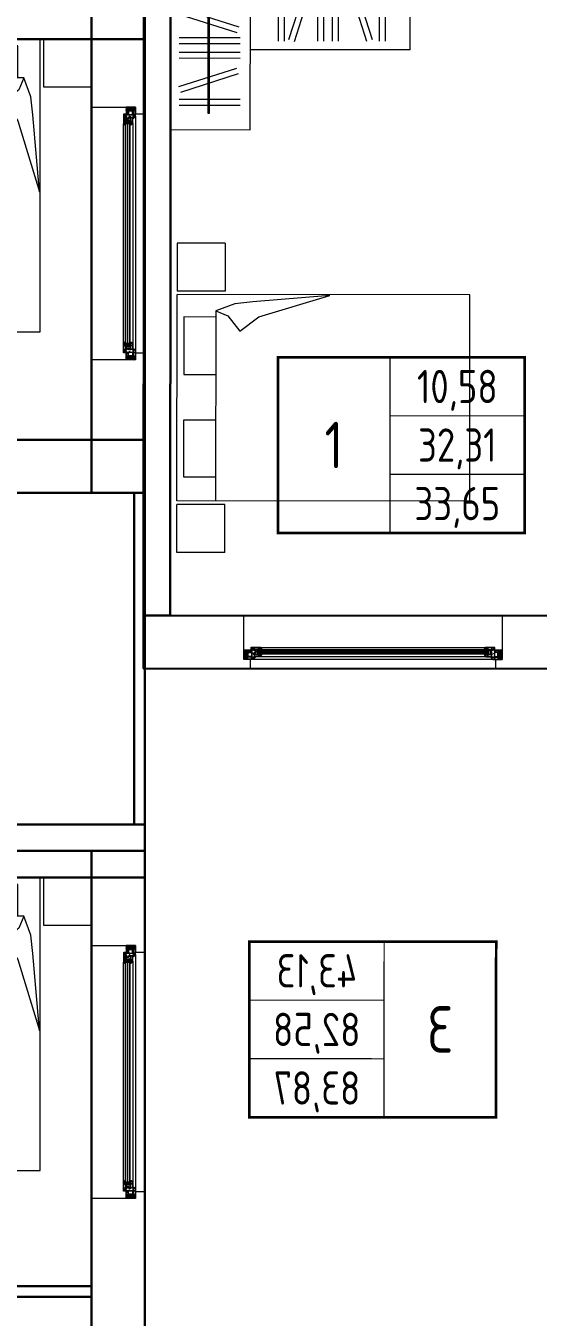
# Model space of a CAD drawing. Header units: millimetres. Extents: x 0 to 145404, y 0 to 194550.
# Drawn here: x 50281 to 54132, y 161093 to 170796 of the extents above; entities that cross this region are included whole.
import ezdxf
from ezdxf.enums import TextEntityAlignment as Align

# ---------------------------------------------------------------- set-up
doc = ezdxf.new("R2010")
doc.units = ezdxf.units.MM
for name, color, linetype, lineweight in [('АР - детали окон', 152, 'Continuous', 0), ('АР - Монолит', 56, 'Continuous', 30), ('АР - Наружная стена', 144, 'Continuous', 30), ('АР - Окна - детали окон', 152, 'Continuous', 9), ('АР - Окна - резинки', 30, 'Continuous', 9), ('АР - панель 400', 151, 'Continuous', 30), ('АР - Перегородки 80', 32, 'Continuous', 30), ('АР - стекла', 142, 'Continuous', 0)]:
    doc.layers.add(name, color=color, linetype=linetype, lineweight=lineweight)
doc.layers.add('АР - мебель', color=7, linetype='Continuous', lineweight=9, true_color=0x787878)
doc.styles.add('ГОСТ 2.304', font='CS_Gost2304.shx')
pattern_1 = [(45, (5e-10, -341.333), (-4.49013, 4.49013), []), (135, (5e-10, -341.333), (-4.49013, -4.49013), [])]

# ---------------------------------------------------------------- blocks, each defined once
blk = doc.blocks.new('Квартира 2К 9600 тип 6')
at = {"layer": 'АР - Монолит'}
blk.add_lwpolyline([(0, 200), (0, 0), (6650, 0), (6650, 200)], close=True, dxfattribs=at)
at = {"layer": 'АР - Наружная стена'}
blk.add_lwpolyline([(7050, 0), (7050, 10000), (6650, 10000), (6650, 0)], close=True, dxfattribs=at)
blk = doc.blocks.new('КРТ37_1550х2200')
for points in [[(-1161.7, -360), (-1161.7, 0), (-801.7, 0)], [(-1161.7, -360), (-801.7, -360), (-801.7, 0)], [(775, 0), (-775, 0)], [(-775, -2200), (-775, 0)], [(775, -2200), (775, 0)], [(1161.7, -360), (1161.7, 0), (801.7, 0)], [(1161.7, -360), (801.7, -360), (801.7, 0)], [(-607.3, -290), (-607.3, -50.8), (-176.2, -50.8), (-176.2, -290)], [(595.7, -290), (595.7, -50.8), (164.6, -50.8), (164.6, -290)], [(-653.1, -290), (775, -290)], [(775, -2200), (-775, -2200)]]:
    blk.add_lwpolyline(points)
blk.add_lwpolyline([(-770.3, -1148.4), (-721, -569.7), (-705.9, -433.6), (-653.1, -290), (-615.3, -380.7), (-502, -471.4), (-607.7, -615)], close=True)
blk = doc.blocks.new('21')
at = {"layer": 'АР - Окна - детали окон'}
h = blk.add_hatch(color=256, dxfattribs=at)
h.dxf.hatch_style = 1
edge = h.paths.add_edge_path(flags=16)
edge.add_arc((-0.9, -3.9), 0.188, 176.92735, 231.9383)
edge.add_arc((-0.1, 0.6), 4.78, 258.75975, 269.05526)
edge.add_arc((-0.3, -5.7), 1.53, 67.60399, 84.70493, ccw=False)
edge.add_arc((-0.1, -5), 0.848, 42.23237, 64.77112, ccw=False)
edge.add_arc((-0.2, -4.9), 0.871, 5.58268, 30.48856, ccw=False)
edge.add_arc((-0.7, -4.9), 1.36, -4.40562, 1.69531, ccw=False)
edge.add_arc((2.8, -5.1), 2.14, 176.20084, 178.67005)
edge.add_arc((-1.5, -5.1), 2.19, -2.34609, 0.06138, ccw=False)
edge.add_arc((0.9, -5.2), 0.251, 175.54929, 232.5123)
edge.add_arc((1.1, -4.9), 0.583, 230.99446, 266.19737)
edge.add_arc((-0.4, 41.7), 47.2, 271.77593, 274.10336)
edge.add_arc((2.6, -3), 2.44, 280.29395, 290.50254)
edge.add_arc((2.9, -4.5), 0.933, 303.9098, 332.10243)
edge.add_arc((3, -4.8), 0.75, 346.10227, 373.75335)
edge.add_arc((2.3, -5.1), 1.54, 20.91974, 34.34736)
edge.add_arc((2.2, -5.8), 2.03, 47.62797, 65.56181)
edge.add_arc((2.4, -5.5), 1.73, 70.16436, 107.06178)
edge.add_arc((1.8, -2.3), 1.57, 265.53896, 275.96536, ccw=False)
edge.add_arc((2.3, 0.9), 4.79, 253.30955, 262.56512, ccw=False)
edge.add_line((0.9, -3.7), (-0.1, -3.7))
edge.add_line((-0.1, -3.7), (-0.5, -3.7))
edge.add_line((-0.5, -3.7), (-0.9, -3.7))
edge.add_arc((-0.9, -4), 0.227, 89.84283, 166.90648)
edge = h.paths.add_edge_path(flags=16)
edge.add_line((0.9, -1), (0, 0))
edge.add_line((0, 0), (-0.9, -1))
edge.add_arc((-0.6, -1.2), 0.3, 145.38188, 180)
edge.add_arc((-4.8, -2), 3.96, -12.11337, 12.11337, ccw=False)
edge.add_arc((-0.8, -2.8), 0.2, 180, 270)
edge.add_line((-0.8, -3), (0.8, -3))
edge.add_arc((0.8, -2.8), 0.2, 270, 360)
edge.add_arc((5.8, -2), 4.89, 170.21262, 189.78738, ccw=False)
edge.add_arc((0.6, -1.2), 0.3, 0, 34.61812)
edge = h.paths.add_edge_path()
edge.add_arc((-1.1, -1.2), 4.29, 253.14584, 270.21091, ccw=False)
edge.add_arc((-2.3, -5.2), 0.078, 187.21996, 251.88859, ccw=False)
edge.add_arc((-3, -5.4), 0.575, 22.36245, 32.10326)
edge.add_arc((-2.9, -5.6), 0.681, 46.4856, 62.43905)
edge.add_arc((-2.8, -5.4), 0.453, 65.1275, 159.52981)
edge.add_arc((-2.6, -5.5), 0.68, 164.86684, 191.04234)
edge.add_arc((-2.8, -5.4), 0.489, 200.54851, 233.19129)
edge.add_arc((-2.8, -5.4), 0.541, 232.73271, 253.08335)
edge.add_arc((-2.8, -5.4), 0.535, 255.68407, 265.88796)
edge.add_arc((-2.5, -1.9), 4.05, 264.89405, 266.30245)
edge.add_arc((-2.9, -9), 3.05, 84.01114, 86.48096, ccw=False)
edge.add_arc((-0.3, 14.7), 20.8, 263.80516, 268.12298)
edge.add_line((-1, -6), (2.2, -6))
edge.add_arc((2.4, -1.3), 4.74, 267.7004, 284.22964)
edge.add_arc((2.7, -4.2), 1.9, 297.32165, 319.35745)
edge.add_arc((2.8, -4.7), 1.53, 329.87397, 391.13598)
edge.add_arc((3, -4.6), 1.31, 31.35849, 46.26417)
edge.add_arc((2.1, -6.1), 3.03, 53.96947, 90.00453)
edge.add_arc((2, -2.5), 0.529, 186.32562, 283.54769, ccw=False)
edge.add_line((1.4, -2.6), (1.4, -2))
edge.add_arc((2, -2), 0.571, 105.37376, 178.71415, ccw=False)
edge.add_line((1.8, -1.5), (2.1, -1.2))
edge.add_line((2.1, -1.2), (1.2, 0))
edge.add_arc((0, -0.9), 1.5, 36.967, 143.033)
edge.add_line((-1.2, 0), (-2.1, -1.2))
edge.add_line((-2.1, -1.2), (-1.8, -1.5))
edge.add_arc((-2, -2), 0.573, 1.56849, 74.90888, ccw=False)
edge.add_line((-1.4, -2), (-1.5, -2.6))
edge.add_arc((-1.9, -2.5), 0.5, 302.49688, 347.45385, ccw=False)
edge.add_arc((-1.9, -2.5), 0.5, 269.27782, 302.49048, ccw=False)
edge.add_line((-1.9, -3), (-2.5, -3))
edge.add_arc((-2.5, -3.3), 0.223, 95.67569, 174.32431)
edge.add_line((-2.7, -3.2), (-2.7, -3.5))
edge.add_arc((-2.4, -3.5), 0.261, 192.23268, 257.76732)
edge.add_line((-2.5, -3.7), (-1.9, -3.7))
edge.add_arc((-1.9, -3.9), 0.2, 0, 90, ccw=False)
edge.add_line((-1.8, -3.9), (-1.8, -4.2))
edge.add_line((-1.8, -4.2), (-1.8, -4.2))
edge.add_line((-1.8, -4.2), (-1.8, -4.3))
edge.add_arc((-1.4, -4.4), 0.445, 163.73186, 188.78867)
edge.add_arc((-1.6, -4.4), 0.243, 192.46294, 229.20257)
edge.add_arc((-1.5, -4.4), 0.333, 227.52603, 240.41923)
edge.add_arc((-1.3, -4.1), 0.634, 239.85841, 246.09967)
edge.add_arc((-1.5, -4.5), 0.234, 246.1537, 262.68407)
edge.add_arc((-1.3, -2.5), 2.23, 263.98945, 271.18882)
edge.add_line((-1.3, -4.7), (-1.2, -4.7))
edge.add_arc((-0.9, -7.1), 2.39, 76.00645, 96.54002, ccw=False)
edge.add_arc((-0.8, -6.3), 1.55, 69.00839, 74.5814, ccw=False)
edge.add_arc((-0.3, -5.2), 0.396, 53.8874, 67.71147, ccw=False)
edge.add_arc((-0.3, -5.2), 0.408, 27.9155, 54.82353, ccw=False)
edge.add_arc((-0.2, -5.1), 0.262, -6.04152, 27.22545, ccw=False)
edge.add_arc((-0.4, -5), 0.407, 305.70747, 345.3688, ccw=False)
edge.add_arc((-0.7, -3.2), 2.27, 273.79534, 284.45223, ccw=False)
edge.add_arc((-3, 44.9), 50.4, 272.16713, 272.82636, ccw=False)
at = {"layer": 'АР - Окна - детали окон', "ltscale": 0.5, "flags": 128}
for points in [[(-1.1, -5.5, -0.074598), (-2.4, -5.3, -0.289905), (-2.4, -5.2, 0.042528), (-2.5, -5.1, 0.069723), (-2.6, -5, 0.436901), (-3.2, -5.3, 0.114711), (-3.3, -5.6, 0.143402), (-3.1, -5.8, 0.089031), (-2.9, -5.9, 0.044552), (-2.8, -5.9, 0.006145), (-2.7, -5.9, -0.010777), (-2.6, -5.9, 0.018842), (-1, -6), (2.2, -6, 0.072248), (3.5, -5.9, 0.096447), (4.1, -5.4, 0.27386), (4.1, -3.9, 0.06513), (3.9, -3.6, 0.158541), (2.1, -3, -0.451633), (1.4, -2.6), (1.4, -2, -0.331398), (1.8, -1.5), (2.1, -1.2), (1.2, 0, 0.498941), (-1.2, 0), (-2.1, -1.2), (-1.8, -1.5, -0.331398), (-1.4, -2), (-1.5, -2.6, -0.198717), (-1.7, -3, -0.145941), (-1.9, -3), (-2.5, -3, 0.357307), (-2.7, -3.2), (-2.7, -3.5, 0.294006), (-2.5, -3.7), (-1.9, -3.7, -0.414214), (-1.8, -3.9), (-1.8, -4.2), (-1.8, -4.2), (-1.8, -4.3, 0.109769), (-1.8, -4.5, 0.161694), (-1.7, -4.6, 0.056317), (-1.7, -4.6, 0.027239), (-1.6, -4.7, 0.072253), (-1.5, -4.7, 0.031423), (-1.3, -4.7), (-1.2, -4.7, -0.089835), (-0.3, -4.8, -0.024322), (-0.2, -4.8, -0.060392), (-0.1, -4.9, -0.117951), (0, -5, -0.146183), (0, -5.1, -0.174804), (-0.1, -5.4, -0.046533), (-0.5, -5.4, -0.002876)], [(0.9, -1), (0, 0), (-0.9, -1, 0.152209), (-0.9, -1.2, -0.106105), (-0.9, -2.8, 0.414214), (-0.8, -3), (0.8, -3, 0.414214), (1, -2.8, -0.085619), (1, -1.2, 0.152209)], [(-1.1, -3.9, 0.244749), (-1, -4.1, 0.044953), (-0.1, -4.2, -0.074756), (0.3, -4.3, -0.098662), (0.6, -4.5, -0.109102), (0.7, -4.8, -0.026627), (0.7, -5, 0.010774), (0.7, -5.1, -0.010505), (0.7, -5.1, 0.253796), (0.8, -5.4, 0.154821), (1.1, -5.5, 0.010156), (3, -5.4, 0.044573), (3.4, -5.3, 0.123638), (3.7, -4.9, 0.121239), (3.7, -4.6, 0.058656), (3.6, -4.3, 0.078411), (3, -3.9, 0.162401), (1.9, -3.9, -0.045525), (1.7, -3.9, -0.040407), (0.9, -3.7), (-0.1, -3.7), (-0.5, -3.7), (-0.9, -3.7, 0.349527)]]:
    blk.add_lwpolyline(points, format="xyb", close=True, dxfattribs=at)
blk = doc.blocks.new('пф 1')
at = {"layer": 'АР - Окна - детали окон', "linetype": 'Continuous', "ltscale": 0.5}
h = blk.add_hatch(color=252, dxfattribs=at)
h.dxf.hatch_style = 1
edge = h.paths.add_edge_path()
edge.add_line((3.9, 2.4), (3.9, 17))
edge.add_arc((4.4, 17), 0.5, 90, 179.98601, ccw=False)
edge.add_line((4.4, 17.5), (27.9, 17.5))
edge.add_line((27.9, 17.5), (27.9, 19))
edge.add_line((27.9, 19), (4.4, 19))
edge.add_arc((4.4, 17), 2, 90, 179.9965)
edge.add_line((2.4, 17), (2.4, 2.4))
edge.add_line((2.4, 2.4), (2.4, -12))
edge.add_arc((4.4, -12), 2, 180, 270)
edge.add_line((4.4, -14), (27.9, -14))
edge.add_line((27.9, -14), (27.9, -12.5))
edge.add_line((27.9, -12.5), (4.4, -12.5))
edge.add_arc((4.4, -12), 0.5, 180, 270, ccw=False)
edge.add_line((3.9, -12), (3.9, 2.4))
at = {"layer": 'АР - Окна - детали окон', "linetype": 'Continuous', "ltscale": 0.5, "flags": 128}
for points in [[(32.4, 7.5), (31.1, -16.4, 0.429634), (33.1, -18.5), (49.6, -18.5, -0.388879), (50.1, -19), (50.1, -19.5), (49.5, -19.5, 0.414214), (49, -20), (49, -21.7, 0.414214), (50, -22.7), (51.6, -22.7, 0.198911), (52.3, -22.4), (54, -20.7), (54, -20, 0.414214), (53.5, -19.5), (52.9, -19.5), (53, -18.7, -0.2447), (53.2, -18.3), (54.5, -17.5), (55.5, -17.5, -0.414214), (56, -18), (56, -21.5), (42.6, -34.9, -0.198913), (41.2, -35.5), (-6.5, -35.5, -0.414214), (-7, -35), (-7, -30.8), (-6, -29.8), (-5.5, -29.8), (-5.2, -30.1), (-5.2, -33.2, 0.414214), (-4.7, -33.7), (-0.5, -33.7, 0.414214), (0, -33.2), (0, -23.8, 0.414214), (-0.5, -23.3), (-4.7, -23.3, 0.414214), (-5.2, -23.8), (-5.2, -26.5), (-5.5, -26.8), (-6, -26.8), (-7, -25.8), (-7, -19.5), (-6, -18.5), (-5.2, -18.5), (-5.2, -21, 0.414214), (-4.7, -21.5), (-0.5, -21.5, 0.414214), (0, -21), (0, 21, 0.414214), (-0.5, 21.5), (-4.7, 21.5, 0.414214), (-5.2, 21), (-5.2, 18.5), (-6, 18.5), (-7, 19.5), (-7, 25.8), (-6, 26.8), (-5.5, 26.8), (-5.2, 26.5), (-5.2, 23.8, 0.414214), (-4.7, 23.3), (-0.5, 23.3, 0.414214), (0, 23.8), (0, 33.1, 0.414214), (-0.5, 33.7), (-4.7, 33.7, 0.414214), (-5.2, 33.2), (-5.2, 30.1), (-5.5, 29.8), (-6, 29.8), (-7, 30.8), (-7, 35, -0.414214), (-6.5, 35.5), (35.5, 35.5, -0.414214), (36, 35), (36, 33.4, -0.720761), (33.3, 32.5), (31.5, 32.5, 0.414214), (31, 32), (31, 10, 0.414214), (31.5, 9.5), (32.5, 9.5), (33.5, 9.5, 0.414214), (34, 10), (34, 13), (34.5, 13, -0.414214), (36, 11.5), (36, 8, -0.466308), (35.4, 7.5), (32.9, 7.9, 0.450467)], [(2, 32.6, -0.414214), (2.5, 33), (19.7, 33, -0.414214), (20.2, 32.6), (20.2, 20.8, -0.414214), (19.7, 20.3), (2.5, 20.3, -0.414214), (2, 20.8)], [(29.1, -16, -0.39896), (28.6, -16.5), (13.1, -16.5, -0.414214), (12.6, -16), (12.6, -14.9, 1), (11.8, -14.9), (11.8, -16, -0.414214), (11.3, -16.5), (2.5, -16.5, -0.414214), (2, -16), (2, 19, -0.414214), (2.5, 19.5), (28.5, 19.5, -0.414214), (29, 19), (29, 10, 0.253171), (30.1, 7.9, -0.267147), (30.4, 7.5)], [(29, 20.8, -0.414214), (28.5, 20.3), (21.5, 20.3, -0.414214), (21, 20.8), (21, 32.6, -0.414214), (21.5, 33), (28.5, 33, -0.414214), (29, 32.5)], [(2, -17.8, -0.414214), (2.5, -17.3), (28.7, -17.3, -0.429634), (29.2, -17.8), (28.5, -32.5, -0.39896), (28, -33), (2.5, -33, -0.414214), (2, -32.5)], [(41.1, -32.9, -0.198913), (40.8, -33), (29.8, -33, -0.429634), (29.3, -32.5), (29.9, -20.1, -0.599371), (30.7, -19.7, 0.161736), (33.1, -20.5), (46.5, -20.5, -0.414214), (47, -21), (47, -21.7, 0.283626), (48.7, -24.4, -0.511389), (48.8, -25.2)]]:
    blk.add_lwpolyline(points, format="xyb", close=True, dxfattribs=at)
at = {"layer": 'АР - Окна - детали окон', "color": 252, "linetype": 'Continuous', "ltscale": 0.5, "flags": 128}
blk.add_lwpolyline([(3.9, 2.4), (3.9, 17, -0.414142), (4.4, 17.5), (27.9, 17.5), (27.9, 19), (4.4, 19, 0.414196), (2.4, 17), (2.4, 2.4), (2.4, -12, 0.414214), (4.4, -14), (27.9, -14), (27.9, -12.5), (4.4, -12.5, -0.414214), (3.9, -12)], format="xyb", close=True, dxfattribs=at)
blk = doc.blocks.new('22')
at = {"layer": 'АР - Окна - детали окон'}
h = blk.add_hatch(color=256, dxfattribs=at)
h.dxf.hatch_style = 1
edge = h.paths.add_edge_path()
edge.add_arc((-1.6, 1.1), 0.284, 74.65427, 152.3564)
edge.add_arc((-1.6, 1.2), 0.221, 160.96754, 229.99489)
edge.add_arc((-3.7, -2), 3.59, 34.87901, 56.06991, ccw=False)
edge.add_arc((-2.7, -1), 2.15, 25.27522, 30.26421, ccw=False)
edge.add_arc((-0.6, 0), 0.169, 205.27522, 256.9896)
edge.add_arc((0.6, 5), 5.27, 256.9896, 260.72518)
edge.add_arc((0, 1.4), 1.63, 260.72518, 279.27482)
edge.add_arc((-0.1, 2.3), 2.55, 279.27482, 285.74086)
edge.add_arc((0.5, 0), 0.223, 285.74086, 335.66368)
edge.add_arc((2.8, -1), 2.29, 139.44649, 155.66368, ccw=False)
edge.add_arc((4.9, -2.8), 5.14, 130.55351, 139.44649, ccw=False)
edge.add_arc((1.5, 1.2), 0.174, 305.32463, 426.57929)
edge.add_arc((1.4, 1.1), 0.315, 61.25292, 92.00045)
edge.add_line((1.4, 1.4), (1.3, 1.4))
edge.add_line((1.3, 1.4), (1.4, 2))
edge.add_arc((1.2, 2), 0.164, 345.44665, 359.83265, ccw=False)
edge.add_arc((1.8, 1.9), 0.433, 122.51953, 179.08043, ccw=False)
edge.add_arc((1.9, 1.9), 0.5, 90, 126.59983, ccw=False)
edge.add_line((1.9, 2.4), (2.4, 2.4))
edge.add_arc((2.3, 2.7), 0.316, 284.0951, 311.12785)
edge.add_arc((2.3, 2.7), 0.305, 297.02389, 411.24004)
edge.add_arc((1.4, -0.8), 3.98, 73.1144, 83.87885)
edge.add_line((1.8, 3.1), (-0.1, 3.1))
edge.add_arc((-0.1, 3.4), 0.287, 198.28742, 263.13462, ccw=False)
edge.add_line((-0.3, 3.3), (-0.7, 4.1))
edge.add_arc((-0.9, 4), 0.172, 26.01292, 63.98708)
edge.add_line((-0.8, 4.2), (-1.1, 4.4))
edge.add_arc((-1.7, 3.5), 1.08, 58.38078, 85.30319)
edge.add_arc((-1.7, 3.9), 0.715, 85.30319, 104.62943)
edge.add_arc((-1.6, 3.8), 0.803, 104.62943, 122.54574)
edge.add_arc((-2.5, 5.1), 0.829, 269.31786, 302.54574, ccw=False)
edge.add_arc((-2.5, 4.5), 0.169, 249.31857, 269.31786, ccw=False)
edge.add_arc((-2.6, 4.3), 0.0203, 68.10843, 248.10843, ccw=False)
edge.add_line((-2.6, 4.4), (-2.1, 4.5))
edge.add_arc((-4.9, 12), 7.96, 290.44024, 297.36086)
edge.add_arc((-1.1, 4.7), 0.313, 81.69608, 117.36086, ccw=False)
edge.add_line((-1, 5), (0.3, 5))
edge.add_arc((0.5, 5.4), 0.409, 244.88142, 275.91989)
edge.add_arc((0.2, 7.4), 2.46, 275.91989, 280.20179)
edge.add_arc((0.6, 5.3), 0.293, 280.20179, 323.36033)
edge.add_arc((0.7, 5.2), 0.168, 323.36033, 362.79128)
edge.add_arc((0.8, 5.2), 0.138, 2.79128, 51.19698)
edge.add_arc((0.4, 4.4), 1.01, 63.09729, 91.37784)
edge.add_line((0.4, 5.4), (-6.2, 5.4))
edge.add_arc((-6.2, 4.6), 0.809, 88.21971, 100.52513)
edge.add_arc((-6.3, 5.3), 0.12, 100.52513, 163.08156)
edge.add_arc((-6.4, 5.3), 0.0725, 163.08156, 244.65802)
edge.add_arc((-5.7, 6.7), 1.67, 244.65802, 248.85718)
edge.add_arc((-8.5, -0.4), 5.97, 61.63095, 68.85718, ccw=False)
edge.add_arc((-6.4, 3.3), 1.72, 24.43008, 63.57486, ccw=False)
edge.add_arc((-3.7, 4.7), 1.27, 210.45658, 271.80484)
edge.add_arc((-3.4, 2.1), 1.33, 77.02309, 102.97691, ccw=False)
edge.add_line((-3.1, 3.4), (-1.8, 2.5))
edge.add_arc((-2.1, 2.1), 0.532, 6.65476, 54.91037, ccw=False)
edge.add_line((-1.5, 2.2), (-1.5, 1.4))
edge = h.paths.add_edge_path(flags=16)
edge.add_line((0, 2.8), (-0.7, 2.8))
edge.add_arc((-0.7, 2.5), 0.235, 90, 114.12113)
edge.add_arc((-0.7, 2.6), 0.132, 135.08388, 189.6659)
edge.add_line((-0.8, 2.6), (-0.6, 1.5))
edge.add_arc((-1.3, 1.4), 0.761, -11.84747, 11.86622, ccw=False)
edge.add_line((-0.6, 1.2), (-0.6, 1))
edge.add_arc((-0.1, 0.8), 0.578, 167.91833, 197.22323)
edge.add_arc((2.5, 1.6), 3.24, 197.22323, 202.6633)
edge.add_arc((-0.3, 0.5), 0.244, 202.6633, 263.69741)
edge.add_arc((-0.3, 0.1), 0.164, 14.06974, 83.69741, ccw=False)
edge.add_arc((0, 0.2), 0.18, 205.49798, 334.50202)
edge.add_arc((0.3, 0.1), 0.164, 96.30259, 165.93026, ccw=False)
edge.add_arc((0.3, 0.5), 0.244, 276.30259, 337.3367)
edge.add_arc((-2.5, 1.6), 3.24, 337.3367, 342.77677)
edge.add_arc((0.1, 0.8), 0.578, 342.77677, 372.08167)
edge.add_line((0.6, 1), (0.6, 1.2))
edge.add_arc((1.3, 1.4), 0.761, 168.13378, 191.84747, ccw=False)
edge.add_line((0.6, 1.5), (0.8, 2.6))
edge.add_arc((0.7, 2.6), 0.132, 350.3341, 404.91612)
edge.add_arc((0.7, 2.5), 0.235, 65.87887, 90)
edge.add_line((0.7, 2.8), (0, 2.8))
edge = h.paths.add_edge_path(flags=16)
edge.add_line((-3.5, 5), (-4.1, 5))
edge.add_arc((-4.1, 16.8), 11.8, 265.96429, 270, ccw=False)
edge.add_arc((-4.8, 6.6), 1.58, 258.00839, 265.96429, ccw=False)
edge.add_arc((-5.2, 5), 0.0517, 78.00839, 165.90293)
edge.add_line((-5.2, 5.1), (-5.2, 5))
edge.add_line((-5.2, 5), (-5.1, 5))
edge.add_arc((-5.2, 4.4), 0.634, 46.43343, 82.0528, ccw=False)
edge.add_line((-4.7, 4.8), (-4.3, 4.3))
edge.add_arc((-3.7, 4.6), 0.75, 208.29761, 245.15968)
edge.add_arc((-3.4, 5.9), 2.04, 252.15473, 276.3171)
edge.add_arc((-4.3, -3.4), 7.4, 67.6982, 81.11526, ccw=False)
edge.add_arc((-1.4, 3.7), 0.264, 252.51195, 331.61168)
edge.add_arc((-1.4, 3.7), 0.288, 331.61168, 401.27441)
edge.add_line((-1.2, 3.9), (-1.4, 4.2))
edge.add_arc((-1.5, 4.1), 0.152, 34.23112, 109.96827)
edge.add_line((-1.6, 4.2), (-2.3, 4))
edge.add_arc((-2.7, 5.4), 1.4, 264.69319, 282.70016, ccw=False)
edge.add_arc((-2.7, 4.7), 0.645, 236.08756, 264.69319, ccw=False)
edge.add_arc((-2.9, 4.4), 0.276, 180.3567, 236.08756, ccw=False)
edge.add_arc((-3, 4.4), 0.164, 106.78126, 180.3567, ccw=False)
edge.add_line((-3.1, 4.5), (-2.4, 4.8))
edge.add_arc((-2.6, 5.3), 0.533, 290.70425, 307.95284)
edge.add_arc((-2.3, 4.9), 0.0421, 307.95284, 415.08969)
edge.add_arc((-2.5, 4.6), 0.415, 55.08969, 87.57207)
edge.add_line((-2.5, 5), (-3.5, 5))
at = {"layer": 'АР - Окна - детали окон', "ltscale": 0.5, "flags": 128}
for points in [[(-1.5, 1.4, 0.352657), (-1.8, 1.3, 0.310639), (-1.7, 1, -0.092727), (-0.8, 0.1, -0.021772), (-0.7, -0.1, 0.229556), (-0.6, -0.2, 0.016301), (-0.3, -0.2, 0.081115), (0.3, -0.2, 0.028221), (0.5, -0.2, 0.221341), (0.7, 0, -0.070879), (1, 0.5, -0.038822), (1.6, 1.1, 0.584673), (1.6, 1.4, 0.134972), (1.4, 1.4), (1.3, 1.4), (1.4, 2, -0.062853), (1.4, 1.9, -0.251929), (1.6, 2.3, -0.161068), (1.9, 2.4), (2.4, 2.4, 0.118503), (2.5, 2.5, 0.544177), (2.5, 3, 0.047003), (1.8, 3.1), (-0.1, 3.1, -0.29075), (-0.3, 3.3), (-0.7, 4.1, 0.167227), (-0.8, 4.2), (-1.1, 4.4, 0.118015), (-1.6, 4.6, 0.084527), (-1.9, 4.5, 0.078334), (-2.1, 4.4, -0.146008), (-2.5, 4.3, -0.087486), (-2.6, 4.3, -1), (-2.6, 4.4), (-2.1, 4.5, 0.030206), (-1.2, 4.9, -0.156885), (-1, 5), (0.3, 5, 0.136265), (0.5, 4.9, 0.018686), (0.7, 5, 0.190573), (0.9, 5.1, 0.173768), (0.9, 5.2, 0.214407), (0.8, 5.3, 0.124027), (0.4, 5.4), (-6.2, 5.4, 0.053744), (-6.4, 5.4, 0.279941), (-6.4, 5.3, 0.37178), (-6.4, 5.2, 0.018324), (-6.3, 5.2, -0.031541), (-5.6, 4.9, -0.172482), (-4.8, 4, 0.274264), (-3.7, 3.4, -0.113732), (-3.1, 3.4), (-1.8, 2.5, -0.213723), (-1.5, 2.2)], [(-3.5, 5), (-4.1, 5, -0.017611), (-5, 5.1, -0.034728), (-5.2, 5.1, 0.403491), (-5.2, 5.1), (-5.2, 5), (-5.1, 5, -0.156682), (-4.7, 4.8), (-4.3, 4.3, 0.162243), (-4, 4, 0.105821), (-3.1, 3.9, -0.05861), (-1.5, 3.4, 0.359528), (-1.2, 3.5, 0.313682), (-1.2, 3.9), (-1.4, 4.2, 0.343045), (-1.6, 4.2), (-2.3, 4, -0.078732), (-2.8, 4, -0.125468), (-3.1, 4.1, -0.248081), (-3.2, 4.4, -0.332537), (-3.1, 4.5), (-2.4, 4.8, 0.075404), (-2.3, 4.8, 0.504791), (-2.3, 4.9, 0.142688), (-2.5, 5)], [(0, 2.8), (-0.7, 2.8, 0.105639), (-0.8, 2.7, 0.242766), (-0.8, 2.6), (-0.6, 1.5, -0.103841), (-0.6, 1.2), (-0.6, 1, 0.128568), (-0.6, 0.7, 0.023741), (-0.5, 0.4, 0.272791), (-0.3, 0.2, -0.313514), (-0.2, 0.1, 0.630978), (0.2, 0.1, -0.313514), (0.3, 0.2, 0.272791), (0.5, 0.4, 0.023741), (0.6, 0.7, 0.128568), (0.6, 1), (0.6, 1.2, -0.103841), (0.6, 1.5), (0.8, 2.6, 0.242766), (0.8, 2.7, 0.105639), (0.7, 2.8)]]:
    blk.add_lwpolyline(points, format="xyb", close=True, dxfattribs=at)
blk = doc.blocks.new('23')
at = {"layer": 'АР - Окна - детали окон'}
h = blk.add_hatch(color=256, dxfattribs=at)
h.dxf.hatch_style = 1
edge = h.paths.add_edge_path()
edge.add_arc((-8.2, 4.6), 7.81, 288.60768, 322.2094)
edge.add_arc((-1.8, -0.3), 0.3, 90, 147.79182, ccw=False)
edge.add_line((-1.8, 0), (1.8, 0))
edge.add_arc((1.8, -0.3), 0.3, 20.00031, 90, ccw=False)
edge.add_line((2.1, -0.2), (2.4, -1.3))
edge.add_arc((3.1, -1), 0.671, 200.00031, 360.00013)
edge.add_line((3.8, -1), (3.8, 0.8))
edge.add_arc((3.6, 0.8), 0.2, 360, 450)
edge.add_line((3.6, 1), (2.8, 1))
edge.add_arc((2.8, 1.2), 0.2, 180.00027, 270, ccw=False)
edge.add_line((2.6, 1.2), (2.6, 1.8))
edge.add_arc((2.8, 1.8), 0.2, 90, 180.00055, ccw=False)
edge.add_line((2.8, 2), (2.9, 2))
edge.add_arc((2.9, 2.5), 0.5, 270, 450)
edge.add_line((2.9, 3), (2.8, 3))
edge.add_arc((2.8, 1.8), 1.2, 90, 172.84762)
edge.add_arc((1.1, 2), 0.513, 187.15236, 352.84762, ccw=False)
edge.add_arc((-0.6, 1.8), 1.2, 7.1524, 90.00002)
edge.add_line((-0.6, 3), (-0.7, 3))
edge.add_arc((-0.7, 2.5), 0.5, 89.99989, 269.99989)
edge.add_line((-0.7, 2), (-0.6, 2))
edge.add_arc((-0.6, 1.8), 0.2, -0.00055, 90, ccw=False)
edge.add_line((-0.4, 1.8), (-0.4, 1.5))
edge.add_arc((-0.9, 1.5), 0.5, -89.99999, 0.00001, ccw=False)
edge.add_line((-0.9, 1), (-3.2, 1))
edge.add_arc((-3.2, 0.7), 0.3, 90, 164.30523)
edge.add_arc((-9.2, 3.2), 6.21, 300.54296, 337.22208, ccw=False)
edge.add_arc((-5.9, -2.4), 0.35, 127.87019, 294.43385)
at = {"layer": 'АР - Окна - детали окон', "linetype": 'Continuous', "ltscale": 0.5, "flags": 128}
blk.add_lwpolyline([(-5.7, -2.8, 0.147675), (-2, -0.1, -0.257649), (-1.8, 0), (1.8, 0, -0.315297), (2.1, -0.2), (2.4, -1.3, 0.839098), (3.8, -1), (3.8, 0.8, 0.414214), (3.6, 1), (2.8, 1, -0.414212), (2.6, 1.2), (2.6, 1.8, -0.414216), (2.8, 2), (2.9, 2, 1), (2.9, 3), (2.8, 3, 0.378106), (1.6, 1.9, -0.882358), (0.5, 1.9, 0.378106), (-0.6, 3), (-0.7, 3, 1), (-0.7, 2), (-0.6, 2, -0.414216), (-0.4, 1.8), (-0.4, 1.5, -0.414214), (-0.9, 1), (-3.2, 1, 0.336077), (-3.5, 0.8, -0.161423), (-6.1, -2.2, 0.889119)], format="xyb", close=True, dxfattribs=at)
blk = doc.blocks.new('25')
at = {"layer": 'АР - Окна - детали окон'}
h = blk.add_hatch(color=256, dxfattribs=at)
h.dxf.hatch_style = 1
edge = h.paths.add_edge_path()
edge.add_arc((-2.5, -4.5), 0.5, 359.99802, 450)
edge.add_line((-2.5, -4), (-2.9, -4))
edge.add_line((-2.9, -4), (-2.9, -3))
edge.add_line((-2.9, -3), (-0.5, -3))
edge.add_arc((-0.5, -2.5), 0.5, 270, 350)
edge.add_line((0, -2.6), (0.4, -0.6))
edge.add_arc((-0.1, -0.5), 0.5, 349.99999, 505)
edge.add_line((-0.5, -0.2), (-1.5, -1.7))
edge.add_arc((-2.3, -1.1), 1, 270, 325.00002, ccw=False)
edge.add_line((-2.3, -2.1), (-3.8, -2.1))
edge.add_arc((-4, -0.5), 1.56, 250.04414, 276.3848, ccw=False)
edge.add_arc((-2.1, 6.7), 8.99, 234.41848, 254.40002, ccw=False)
edge.add_arc((-7.2, -0.5), 0.198, 87.85588, 245.09884, ccw=False)
edge.add_line((-7.2, -0.3), (-6.4, -0.3))
edge.add_arc((-6.4, 0.2), 0.499, 273.04816, 453.04812)
edge.add_line((-6.4, 0.7), (-10.1, 0.7))
edge.add_arc((-10, 0.5), 0.265, 112.42071, 199.3719)
edge.add_arc((-16.2, -5.3), 8.22, 25.48881, 43.64991, ccw=False)
edge.add_arc((-8.5, -1.7), 0.3, 191.52078, 270)
edge.add_line((-8.5, -2), (-7.4, -2))
edge.add_line((-7.4, -2), (-5.7, -3))
edge.add_line((-5.7, -3), (-5.7, -4))
edge.add_line((-5.7, -4), (-6.1, -4))
edge.add_arc((-6.1, -4.5), 0.5, 90, 180)
edge.add_line((-6.6, -4.5), (-6.6, -4.7))
edge.add_arc((-6.1, -4.7), 0.5, 180, 277.98902)
edge.add_arc((-6.2, -3.7), 1.5, 277.98902, 345.81082)
edge.add_arc((-4.3, -4.2), 0.5, 14.19019, 165.81082, ccw=False)
edge.add_arc((-2.4, -3.7), 1.5, 194.19019, 262.01299)
edge.add_arc((-2.5, -4.7), 0.5, 262.01299, 360)
edge.add_line((-2, -4.7), (-2, -4.5))
at = {"layer": 'АР - Окна - детали окон', "ltscale": 0.5, "flags": 128}
blk.add_lwpolyline([(-2, -4.5, 0.414224), (-2.5, -4), (-2.9, -4), (-2.9, -3), (-0.5, -3, 0.36397), (0, -2.6), (0.4, -0.6, 0.802585), (-0.5, -0.2), (-1.5, -1.7, -0.244699), (-2.3, -2.1), (-3.8, -2.1, -0.115442), (-4.5, -2, -0.087408), (-7.3, -0.7, -0.818804), (-7.2, -0.3), (-6.4, -0.3, 1), (-6.4, 0.7), (-10.1, 0.7, 0.398713), (-10.3, 0.4, -0.079409), (-8.8, -1.8, 0.356474), (-8.5, -2), (-7.4, -2), (-5.7, -3), (-5.7, -4), (-6.1, -4, 0.414214), (-6.6, -4.5), (-6.6, -4.7, 0.455668), (-6, -5.2, 0.304881), (-4.8, -4.1, -0.778623), (-3.8, -4.1, 0.304885), (-2.6, -5.2, 0.455658), (-2, -4.7)], format="xyb", close=True, dxfattribs=at)
blk = doc.blocks.new('пф 22')
at = {"layer": 'АР - Окна - детали окон', "linetype": 'ByBlock', "ltscale": 100}
h = blk.add_hatch(color=252, dxfattribs=at)
h.dxf.hatch_style = 1
edge = h.paths.add_edge_path()
edge.add_line((0, 0), (0, -14.5))
edge.add_arc((-0.5, -14.5), 0.5, 270, 359.98601, ccw=False)
edge.add_line((-0.5, -15), (-24, -15))
edge.add_line((-24, -15), (-24, -16.5))
edge.add_line((-24, -16.5), (-0.5, -16.5))
edge.add_arc((-0.5, -14.5), 2, 270, 359.9965)
edge.add_line((1.5, -14.5), (1.5, 0))
edge.add_line((1.5, 0), (1.5, 14.5))
edge.add_arc((-0.5, 14.5), 2, 0, 90)
edge.add_line((-0.5, 16.5), (-24, 16.5))
edge.add_line((-24, 16.5), (-24, 15))
edge.add_line((-24, 15), (-0.5, 15))
edge.add_arc((-0.5, 14.5), 0.5, 0, 90, ccw=False)
edge.add_line((0, 14.5), (0, 0))
at = {"layer": 'АР - Окна - детали окон', "linetype": 'Continuous', "ltscale": 0.5, "flags": 128}
for points in [[(10, -36.6, 0.414214), (10.5, -36.1), (10.5, -34.5, 0.720761), (7.8, -33.6), (6, -33.6, -0.414214), (5.5, -33.1), (5.5, -11.1, -0.414214), (6, -10.6), (8, -10.6, -0.414214), (8.5, -11.1), (8.5, -14.1), (9, -14.1, 0.414214), (10.5, -12.6), (10.5, -9.1, 0.466308), (9.9, -8.6), (7.4, -9, -0.450467), (6.9, -8.6), (5.6, 15.3, -0.429634), (7.6, 17.4), (24.1, 17.4, 0.388879), (24.6, 17.9), (24.6, 18.4), (24, 18.4, -0.414214), (23.5, 18.9), (23.5, 20.6, -0.414214), (24.5, 21.6), (26.1, 21.6, -0.198911), (26.8, 21.3), (28.5, 19.6), (28.5, 18.9, -0.414214), (28, 18.4), (27.4, 18.4), (27.5, 17.6, 0.2447), (27.7, 17.2), (29, 16.4), (30, 16.4, 0.414214), (30.5, 16.9), (30.5, 20.4), (17.1, 33.8, 0.198913), (15.7, 34.4), (-26, 34.4, 0.414214), (-26.5, 33.9), (-26.5, 31.9, 0.414214), (-26, 31.4), (-25, 31.4, -0.414213), (-24.5, 30.9), (-24.5, 19.4, -0.414214), (-25, 18.9), (-27, 18.9, 0.414214), (-27.5, 18.4), (-27.5, 4.6), (-25.3, 4.6), (-25.3, 2.6), (-21.3, 2.6), (-21.3, 3.9, -0.52236), (-20.6, 4.4), (-16.2, 2.7, -0.313749), (-15.9, 2.3), (-15.9, -2.2, -0.377965), (-15.9, -4.8), (-15.9, -9.2, -0.313749), (-16.2, -9.7), (-20.6, -11.3, -0.52236), (-21.3, -10.9), (-21.3, -9.6), (-25.3, -9.6), (-25.3, -11.6), (-27.5, -11.6), (-27.5, -19.1, -0.414214), (-28, -19.6), (-42.1, -19.6, 0.38888), (-42.6, -20), (-42.6, -20.6), (-42, -20.6, -0.414214), (-41.5, -21.1), (-41.5, -22.6, -0.414214), (-42.5, -23.6), (-45.5, -23.6, -0.414214), (-46.5, -22.6), (-46.5, -21.1, -0.414214), (-46, -20.6), (-45.4, -20.6), (-45.4, -20, 0.388876), (-45.9, -19.6), (-48, -19.6, 0.414214), (-48.5, -20.1), (-48.5, -34.6, 0.414214), (-46.5, -36.6)], [(3.7, 16.3, 0.48148), (3.2, 16.9), (-25, 16.9, 0.414214), (-25.5, 16.4), (-25.5, 7.1, 0.414214), (-25, 6.6), (-20.9, 6.6), (-15.5, 4.6, -0.313749), (-13.9, 2.3), (-13.9, 0.3, 0.236068), (-13.7, -0.1), (-10.3, -2.7, -0.5), (-10.3, -4.3), (-13.7, -6.8, 0.236068), (-13.9, -7.2), (-13.9, -9.2, -0.313749), (-15.5, -11.6), (-20.9, -13.6), (-25, -13.6, 0.414214), (-25.5, -14.1), (-25.5, -18.6, 0.414214), (-25, -19.1), (-7.6, -19.1, 0.414214), (-7.1, -18.6), (-7.1, -17.3, -1), (-6.3, -17.3), (-6.3, -18.6, 0.414214), (-5.8, -19.1), (3, -19.1, 0.414214), (3.5, -18.6), (3.5, -11.1, -0.253171), (4.6, -9, 0.267147), (4.9, -8.5), (3.6, 15.2, -0.069223)], [(-22.5, 17.9, 0.414213), (-22, 17.4), (3.9, 17.4, 0.250492), (4.3, 17.6, -0.0853), (5.2, 18.6, 0.250492), (5.4, 19), (4.8, 31.4, 0.398959), (4.3, 31.9), (-22, 31.9, 0.414214), (-22.5, 31.4)], [(7.6, 19.4), (21, 19.4, 0.414214), (21.5, 19.9), (21.5, 20.6, -0.283626), (23.2, 23.3, 0.511389), (23.3, 24.1), (15.6, 31.8, 0.198913), (15.3, 31.9), (6.1, 31.9, 0.429634), (5.6, 31.4), (6.2, 19.8, 0.460737), (6.8, 19.3, -0.052185)], [(-40.3, -25.6, 0.57189), (-41, -25.2, -0.127479), (-42.5, -25.6), (-45.5, -25.6, 0.414214), (-46, -26.1), (-46, -33.6, 0.414214), (-45.5, -34.1), (-40.8, -34.1, 0.414214), (-40.3, -33.6)], [(-28, -21.6), (-39, -21.6, 0.414214), (-39.5, -22.1), (-39.5, -33.6, 0.414214), (-39, -34.1), (-26.8, -34.1, 0.414214), (-26.3, -33.6), (-26.3, -21.8, 0.540575), (-27, -21.4, -0.103244)], [(3.5, -20.4, 0.414214), (3, -19.9), (-25, -19.9, 0.414214), (-25.5, -20.4), (-25.5, -33.6, 0.414214), (-25, -34.1), (3, -34.1, 0.414214), (3.5, -33.6)], [(-13.9, -4.8), (-13.9, -5.7), (-10.9, -3.5), (-13.9, -1.2), (-13.9, -2.2, -0.377965)]]:
    blk.add_lwpolyline(points, format="xyb", close=True, dxfattribs=at)
at = {"layer": 'АР - Окна - детали окон', "color": 252, "linetype": 'Continuous', "ltscale": 0.5, "flags": 128}
blk.add_lwpolyline([(0, 0), (0, -14.5, -0.414142), (-0.5, -15), (-24, -15), (-24, -16.5), (-0.5, -16.5, 0.414196), (1.5, -14.5), (1.5, 0), (1.5, 14.5, 0.414214), (-0.5, 16.5), (-24, 16.5), (-24, 15), (-0.5, 15, -0.414214), (0, 14.5)], format="xyb", close=True, dxfattribs=at)
blk = doc.blocks.new('пф 33')
at = {"layer": 'АР - Окна - детали окон', "color": 30, "linetype": 'Continuous', "ltscale": 0.5, "flags": 128}
blk.add_lwpolyline([(-0.5, 19.7), (-4, 19.7), (-4, 21.7), (-6.5, 21.7), (-6.5, 17.2), (-8.8, 17.2), (-8.7, 15.2), (-4, 15.2), (-4, 6.7), (-8.2, 6.7), (-8.1, 5.3), (-7.7, 4.7), (-4, 4.7), (-4, -13.3), (-1, -17.4), (-0.5, -17.4, 0.414214), (0, -17), (0, 19.2, 0.414214)], format="xyb", close=True, dxfattribs=at)
at = {"layer": 'АР - Окна - детали окон', "color": 126, "linetype": 'Continuous', "ltscale": 0.5, "flags": 128}
for points in [[(8, 14), (2, 14), (0, 12.5), (0, 3.5), (2, 2), (8, 2)], [(7.2, 13.2), (2.3, 13.2), (0.8, 12.1), (0.8, 3.9), (2.3, 2.8), (7.2, 2.8)], [(8, -2), (2, -2), (0, -3.5), (0, -12.5), (2, -14), (8, -14)], [(7.2, -2.8), (2.3, -2.8), (0.8, -3.9), (0.8, -12.1), (2.3, -13.2), (7.2, -13.2)]]:
    blk.add_lwpolyline(points, close=True, dxfattribs=at)
blk = doc.blocks.new('пф 44')
at = {"layer": 'АР - Окна - детали окон', "linetype": 'Continuous', "ltscale": 0.5, "flags": 128}
for points in [[(0.2, -13.2), (0.2, -2.4, 2.154457), (-1.2, -1.2), (-1.2, -14.2, 0.414213), (1.2, -16.6), (7.3, -16.6, -0.414214), (8.3, -17.6), (8.3, -17.7, -0.414214), (7.3, -18.7), (3.6, -18.7), (0.8, -22), (0.8, -22.2, 0.493144), (1.2, -22.5), (2.3, -22.2, -0.493146), (3.6, -23.2), (3.6, -24.7), (3.3, -25.7), (15.7, -25.7, 0.198912), (16.7, -25.3), (23.2, -18.8, 0.198912), (23.3, -18.5), (23.3, -15.7, 0.414214), (22.8, -15.2), (20.8, -15.2, 0.414214), (20.3, -15.7), (20.3, -16.2), (21.1, -16.2, -0.414214), (21.6, -16.7), (21.6, -17.8, -0.198912), (21.5, -18.1), (19, -20.6, -0.414215), (18.3, -20.6), (16.6, -18.9, -0.198912), (16.3, -18.2), (16.3, -16.7, -0.414214), (16.8, -16.2), (17.3, -16.2), (17.3, -15.7, 0.414214), (16.8, -15.2), (2.2, -15.2, -0.414213)], [(4.5, -20.1, 0.221695), (4.1, -20.3), (3.9, -20.5, 0.433355), (4, -21.2, -0.238782), (5, -23.2), (5, -23.5, 0.414214), (5.5, -24), (15.4, -24, 0.198912), (15.7, -23.9), (17.3, -22.3, 0.414212), (17.3, -21.6), (15.6, -19.9, -0.198912), (14.9, -18.2), (14.9, -17.1, 0.414214), (14.4, -16.6), (10.8, -16.6, 0.414214), (10.3, -17.1), (10.3, -18.1, -0.414214), (8.3, -20.1)]]:
    blk.add_lwpolyline(points, format="xyb", close=True, dxfattribs=at)
blk = doc.blocks.new('*U81')
at = {"layer": 'АР - детали окон'}
h = blk.add_hatch(dxfattribs=at)
h.set_pattern_fill('ANSI37', color=30, scale=2, angle=360)
h.set_pattern_definition(pattern_1)
h.paths.add_polyline_path([(0, 71), (20, 71), (20, 0), (0, 0)])
h = blk.add_hatch(dxfattribs=at)
h.set_pattern_fill('ANSI37', color=30, scale=2, angle=360)
h.set_pattern_definition([(135, (1900, -341.333), (4.49013, 4.49013), []), (45, (1900, -341.333), (4.49013, -4.49013), [])])
h.paths.add_polyline_path([(1900, 71), (1880, 71), (1880, 0), (1900, 0)])
at = {"layer": 'АР - детали окон', "color": 251}
blk.add_lwpolyline([(1900, 330), (0, 330), (0, 0), (50, 0), (50, -70), (1850, -70), (1850, 0), (1900, 0), (1900, 240)], close=True, dxfattribs=at)
at = {"layer": 'АР - детали окон', "color": 30}
for points in [[(0, 71), (20, 71), (20, 0), (0, 0)], [(1900, 71), (1880, 71), (1880, 0), (1900, 0)]]:
    blk.add_lwpolyline(points, close=True, dxfattribs=at)
at = {"layer": 'АР - детали окон', "color": 126, "linetype": 'Continuous', "ltscale": 0.5, "flags": 128}
for points in [[(125.1, 44.7), (119.1, 44.7), (117.1, 46.2), (117.1, 55.2), (119.1, 56.7), (125.1, 56.7)], [(124.3, 45.5), (119.4, 45.5), (117.9, 46.6), (117.9, 54.8), (119.4, 55.9), (124.3, 55.9)]]:
    blk.add_lwpolyline(points, close=True, dxfattribs=at)
at = {"layer": 'АР - детали окон', "ltscale": 100}
for points in [[(118.2, 20), (1781.8, 20)], [(1774.8, 91), (125.2, 91)]]:
    blk.add_lwpolyline(points, dxfattribs=at)
at = {"layer": 'АР - детали окон', "color": 252, "linetype": 'Continuous', "ltscale": 0.5, "flags": 128}
blk.add_lwpolyline([(68.2, 0), (1831.8, 0)], dxfattribs=at)
at = {"layer": 'АР - стекла'}
for points in [[(1782.9, 72.7), (117.1, 72.7), (117.1, 76.7), (1782.9, 76.7)], [(1782.9, 56.7), (117.1, 56.7), (117.1, 60.7), (1782.9, 60.7)], [(1782.9, 40.7), (117.1, 40.7), (117.1, 44.7), (1782.9, 44.7)]]:
    blk.add_lwpolyline(points, close=True, dxfattribs=at)
at = {"layer": 'АР - детали окон'}
blk.add_blockref('пф 1', (27, 35.5), dxfattribs=at)
at = {"layer": 'АР - детали окон', "linetype": 'ByBlock', "xscale": -1, "rotation": 180}
for name, p in [('пф 22', (102.5, 54.4)), ('пф 44', (109.5, 65.3)), ('пф 33', (117.1, 58.7))]:
    blk.add_blockref(name, p, dxfattribs=at)
at = {"layer": 'АР - детали окон', "linetype": 'ByBlock', "rotation": 180}
for name, p in [('пф 22', (1797.5, 54.4)), ('пф 44', (1790.5, 65.3)), ('пф 33', (1782.9, 58.7))]:
    blk.add_blockref(name, p, dxfattribs=at)
at = {"layer": 'АР - детали окон', "xscale": -1}
blk.add_blockref('пф 1', (1873, 35.5), dxfattribs=at)
at = {"layer": 'АР - Окна - резинки', "xscale": -1}
for name, p in [('21', (58.5, 77)), ('22', (78.4, 14.6)), ('25', (124.2, 40)), ('23', (129.3, 79.5))]:
    blk.add_blockref(name, p, dxfattribs=at)
at = {"layer": 'АР - Окна - резинки'}
for name, p in [('23', (1770.7, 79.5)), ('25', (1775.8, 40)), ('22', (1821.6, 14.6)), ('21', (1841.5, 77))]:
    blk.add_blockref(name, p, dxfattribs=at)
blk = doc.blocks.new('Квартира 2К 9900 тип 7')
at = {"layer": 'АР - Монолит'}
blk.add_lwpolyline([(0, 9900), (0, 10100), (6650, 10100), (6650, 9900)], close=True, dxfattribs=at)
at = {"layer": 'АР - Наружная стена'}
blk.add_lwpolyline([(7050, 10100), (7050, 3280), (6650, 3280), (6650, 10100)], close=True, dxfattribs=at)
at = {"layer": 'АР - Перегородки 80'}
blk.add_lwpolyline([(6650, 6830), (6650, 6750), (2660, 6750), (2660, 6830)], close=True, dxfattribs=at)
at = {"layer": 'АР - мебель', "xscale": -1}
blk.add_blockref('КРТ37_1550х2200', (5488.3, 9900), dxfattribs=at)
at = {"layer": 'АР - панель 400', "xscale": -1, "rotation": 90}
blk.add_blockref('*U81', (6980, 9390), dxfattribs=at)
blk = doc.blocks.new('Квартира 1К 6300 тип 39')
at = {"ltscale": 75, "const_width": 20}
blk.add_lwpolyline([(8050, 3910), (9904.4, 3910), (9904.4, 2590), (8050, 2590)], close=True, dxfattribs=at)
at = {"ltscale": 75, "const_width": 8.8, "elevation": 227.2}
for points in [[(8892.4, 3910), (8892.4, 2590)], [(9904.4, 3470), (8892.4, 3470)], [(9904.4, 3030), (8892.4, 3030)]]:
    blk.add_lwpolyline(points, dxfattribs=at)
at = {"layer": 'АР - Монолит'}
blk.add_lwpolyline([(0, 6300), (0, 6500), (6650, 6500), (6650, 6300)], close=True, dxfattribs=at)
at = {"layer": 'АР - Наружная стена'}
for points in [[(7050, 6500), (7050, 2890), (6650, 2890), (6650, 6500)], [(5450, 3290), (7050, 3290), (7050, 2890), (5450, 2890)], [(5450, 400), (7050, 400), (7050, 0), (5450, 0)]]:
    blk.add_lwpolyline(points, close=True, dxfattribs=at)
at = {"layer": 'АР - Перегородки 80'}
blk.add_lwpolyline([(7050, 2890), (7050, 400), (6970, 400), (6970, 2890)], close=True, dxfattribs=at)
at = {"layer": 'АР - мебель', "xscale": -1}
blk.add_blockref('КРТ37_1550х2200', (5488.3, 6300), dxfattribs=at)
at = {"layer": 'АР - панель 400', "xscale": -1, "rotation": 90}
blk.add_blockref('*U81', (6980, 5790), dxfattribs=at)
at = {"ltscale": 75, "style": 'ГОСТ 2.304'}
for s, height, p in [('10,58', 250, (9398.4, 3690)), ('1', 350, (8471.2, 3250)), ('32,31', 250, (9398.4, 3250)), ('33,65', 250, (9398.4, 2810))]:
    blk.add_text(s, height=height, dxfattribs=at).set_placement(p, align=Align.MIDDLE_CENTER)
blk = doc.blocks.new('V_Section_1')
for name, p in [('Квартира 2К 9600 тип 6', (8950, -10000)), ('Квартира 1К 6300 тип 39', (8950, -16300)), ('Квартира 2К 9900 тип 7', (8950, -26200))]:
    blk.add_blockref(name, p)
blk = doc.blocks.new('*U65')
at = {"layer": 'АР - детали окон'}
h = blk.add_hatch(dxfattribs=at)
h.set_pattern_fill('ANSI37', color=30, scale=2, angle=360)
h.set_pattern_definition(pattern_1)
h.paths.add_polyline_path([(0, 71), (20, 71), (20, 0), (0, 0)])
h = blk.add_hatch(dxfattribs=at)
h.set_pattern_fill('ANSI37', color=30, scale=2, angle=360)
h.set_pattern_definition([(135, (1940, -341.333), (4.49013, 4.49013), []), (45, (1940, -341.333), (4.49013, -4.49013), [])])
h.paths.add_polyline_path([(1940, 71), (1920, 71), (1920, 0), (1940, 0)])
at = {"layer": 'АР - детали окон', "color": 251}
blk.add_lwpolyline([(1940, 330), (0, 330), (0, 0), (50, 0), (50, -70), (1890, -70), (1890, 0), (1940, 0), (1940, 240)], close=True, dxfattribs=at)
at = {"layer": 'АР - детали окон', "color": 30}
for points in [[(0, 71), (20, 71), (20, 0), (0, 0)], [(1940, 71), (1920, 71), (1920, 0), (1940, 0)]]:
    blk.add_lwpolyline(points, close=True, dxfattribs=at)
at = {"layer": 'АР - детали окон', "color": 126, "linetype": 'Continuous', "ltscale": 0.5, "flags": 128}
for points in [[(125.1, 44.7), (119.1, 44.7), (117.1, 46.2), (117.1, 55.2), (119.1, 56.7), (125.1, 56.7)], [(124.3, 45.5), (119.4, 45.5), (117.9, 46.6), (117.9, 54.8), (119.4, 55.9), (124.3, 55.9)]]:
    blk.add_lwpolyline(points, close=True, dxfattribs=at)
at = {"layer": 'АР - детали окон', "ltscale": 100}
for points in [[(118.2, 20), (1821.8, 20)], [(1814.8, 91), (125.2, 91)]]:
    blk.add_lwpolyline(points, dxfattribs=at)
at = {"layer": 'АР - детали окон', "color": 252, "linetype": 'Continuous', "ltscale": 0.5, "flags": 128}
blk.add_lwpolyline([(68.2, 0), (1871.8, 0)], dxfattribs=at)
at = {"layer": 'АР - стекла'}
for points in [[(1822.9, 72.7), (117.1, 72.7), (117.1, 76.7), (1822.9, 76.7)], [(1822.9, 56.7), (117.1, 56.7), (117.1, 60.7), (1822.9, 60.7)], [(1822.9, 40.7), (117.1, 40.7), (117.1, 44.7), (1822.9, 44.7)]]:
    blk.add_lwpolyline(points, close=True, dxfattribs=at)
at = {"layer": 'АР - детали окон'}
blk.add_blockref('пф 1', (27, 35.5), dxfattribs=at)
at = {"layer": 'АР - детали окон', "linetype": 'ByBlock', "xscale": -1, "rotation": 180}
for name, p in [('пф 22', (102.5, 54.4)), ('пф 44', (109.5, 65.3)), ('пф 33', (117.1, 58.7))]:
    blk.add_blockref(name, p, dxfattribs=at)
at = {"layer": 'АР - детали окон', "linetype": 'ByBlock', "rotation": 180}
for name, p in [('пф 22', (1837.5, 54.4)), ('пф 44', (1830.5, 65.3)), ('пф 33', (1822.9, 58.7))]:
    blk.add_blockref(name, p, dxfattribs=at)
at = {"layer": 'АР - детали окон', "xscale": -1}
blk.add_blockref('пф 1', (1913, 35.5), dxfattribs=at)
at = {"layer": 'АР - Окна - резинки', "xscale": -1}
for name, p in [('21', (58.5, 77)), ('22', (78.4, 14.6)), ('25', (124.2, 40)), ('23', (129.3, 79.5))]:
    blk.add_blockref(name, p, dxfattribs=at)
at = {"layer": 'АР - Окна - резинки'}
for name, p in [('23', (1810.7, 79.5)), ('25', (1815.8, 40)), ('22', (1861.6, 14.6)), ('21', (1881.5, 77))]:
    blk.add_blockref(name, p, dxfattribs=at)
blk = doc.blocks.new('Ш03 600х1200')
for p, q in [((0, 600), (-1200, 600)), ((-1200, 0), (-1200, 600)), ((0, 0), (0, 600)), ((-988.5, 66), (-988.5, 522.9)), ((-944.2, 66), (-944.2, 522.9)), ((-911.1, 76.8), (-772.2, 512)), ((-868.9, 63.3), (-730, 498.6)), ((-692.1, 66), (-692.1, 522.9)), ((-647.8, 66), (-647.8, 522.9)), ((-583, 66), (-583, 522.9)), ((-538.7, 66), (-538.7, 522.9)), ((-324.4, 63.3), (-463.3, 498.6)), ((-282.2, 76.8), (-421.1, 512)), ((-228.6, 66), (-228.6, 522.9)), ((-184.3, 66), (-184.3, 522.9)), ((-123, 293.3), (-1094.4, 293.3)), ((-1094.4, 293.3), (-1094.4, 280.4)), ((-134.5, 293.3), (-228.9, 293.3)), ((-228.9, 293.3), (-228.9, 280.4)), ((-134.5, 280.4), (-134.5, 293.3)), ((-123, 280.4), (-123, 293.3)), ((-1094.4, 280.4), (-123, 280.4)), ((-228.9, 280.4), (-134.5, 280.4)), ((0, 0), (-1200, 0))]:
    blk.add_line(p, q)
blk = doc.blocks.new('Квартира 3К 10700 тип 1 перекидная')
at = {"ltscale": 75, "const_width": 20, "elevation": 0}
blk.add_lwpolyline([(2087.8, -8400), (3942.2, -8400), (3942.2, -9720), (2087.8, -9720)], close=True, dxfattribs=at)
at = {"ltscale": 75, "const_width": 8.8, "elevation": 227.2}
for points in [[(2930.2, -8400), (2930.2, -9720)], [(3942.2, -8840), (2930.2, -8840)], [(3942.2, -9280), (2930.2, -9280)]]:
    blk.add_lwpolyline(points, dxfattribs=at)
at = {"layer": 'АР - Монолит', "elevation": 0}
blk.add_lwpolyline([(4740, -5950), (4540, -5950), (4540, 7980), (4740, 7980)], close=True, dxfattribs=at)
at = {"layer": 'АР - Наружная стена', "elevation": 0}
blk.add_lwpolyline([(1290, -5950), (4740, -5950), (4740, -6350), (1290, -6350)], close=True, dxfattribs=at)
at = {"layer": 'АР - мебель', "xscale": -1}
blk.add_blockref('Ш03 600х1200', (2740, -1700, 0), dxfattribs=at)
at = {"layer": 'АР - мебель', "xscale": -1, "rotation": 90}
blk.add_blockref('Ш03 600х1200', (4540, -2300, 0), dxfattribs=at)
at = {"layer": 'АР - мебель', "rotation": 270.0000000000017}
blk.add_blockref('КРТ37_1550х2200', (4489.2, -4314.8, 0), dxfattribs=at)
at = {"layer": 'АР - панель 400'}
blk.add_blockref('*U65', (2045, -6280, 0), dxfattribs=at)
at = {"ltscale": 75, "style": 'ГОСТ 2.304'}
for s, height, p in [('43,13', 250, (3436.2, -8620, 0)), ('3', 350, (2509, -9060, 0)), ('82,58', 250, (3436.2, -9060, 0)), ('83,87', 250, (3436.2, -9500, 0))]:
    blk.add_text(s, height=height, dxfattribs=at).set_placement(p, align=Align.MIDDLE_CENTER)
blk = doc.blocks.new('H_Section_2')
at = {"rotation": 56.96711930257281}
blk.add_blockref('Квартира 3К 10700 тип 1 перекидная', (4441.6, -8541.9, 0), dxfattribs=at)

msp = doc.modelspace()

# ---------------------------------------------------------------- block references
at = {"xscale": -1, "rotation": 56.92792192093123}
msp.add_blockref('H_Section_2', (51175.5, 180696.1), dxfattribs=at)
msp.add_blockref('V_Section_1', (35175.5, 180696.1))

doc.saveas('drawing.dxf')
